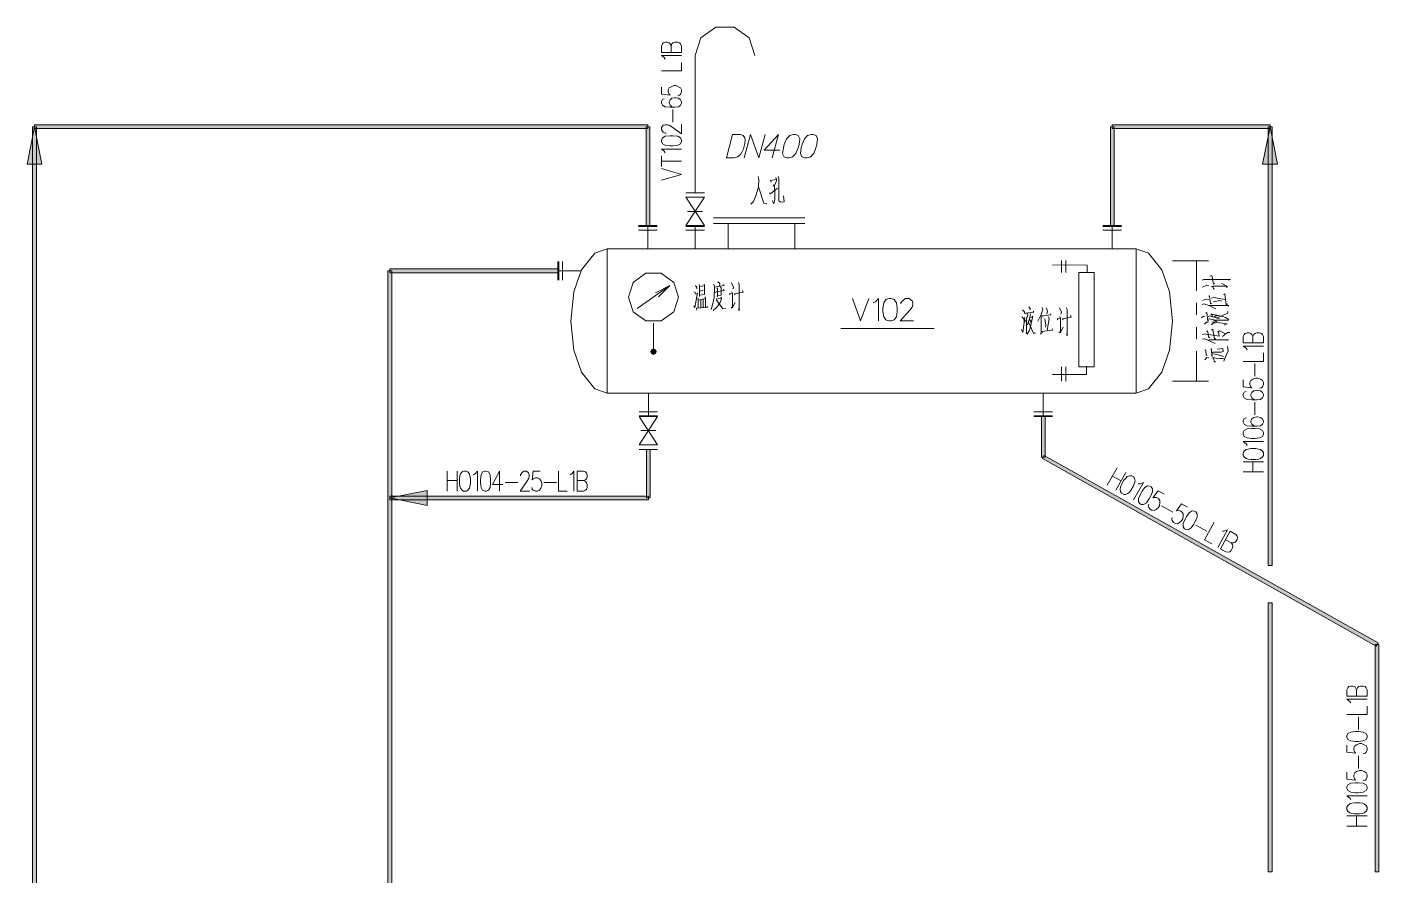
# Model space of a CAD drawing. Header units: millimetres. Extents: x 0 to 829, y 0 to 586.
# Drawn here: x 110.7 to 269.5, y 410.5 to 510.1 of the extents above; entities that cross this region are included whole.
import ezdxf

# ---------------------------------------------------------------- set-up
doc = ezdxf.new("R2010")
doc.units = ezdxf.units.MM

msp = doc.modelspace()

# ---------------------------------------------------------------- hatches: boundary and pattern name
h = msp.add_hatch(color=0)
h.dxf.hatch_style = 2
h.paths.add_polyline_path([(183.627889, 498.63375), (183.627889, 498.18925), (111.60125, 498.18925), (111.60125, 498.63375)])
h = msp.add_hatch(color=0)
h.dxf.hatch_style = 2
h.paths.add_polyline_path([(238.160278, 498.18925), (238.160278, 498.63375), (256.691694, 498.63375), (256.691694, 498.18925)])
h = msp.add_hatch(color=0)
h.dxf.hatch_style = 2
h.paths.add_polyline_path([(111.60125, 498.4115), (112.476139, 494.03), (110.726361, 494.03)])
h = msp.add_hatch(color=0)
h.dxf.hatch_style = 2
h.paths.add_polyline_path([(111.8235, 393.964583), (111.379, 393.964583), (111.379, 498.4115), (111.8235, 498.4115)])
h = msp.add_hatch(color=0)
h.dxf.hatch_style = 2
h.paths.add_polyline_path([(183.850139, 486.805111), (183.405639, 486.805111), (183.405639, 498.4115), (183.850139, 498.4115)])
h = msp.add_hatch(color=0)
h.dxf.hatch_style = 2
h.paths.add_polyline_path([(238.382528, 486.805111), (237.938028, 486.805111), (237.938028, 498.4115), (238.382528, 498.4115)])
h = msp.add_hatch(color=0)
h.dxf.hatch_style = 2
h.paths.add_polyline_path([(256.691694, 498.4115), (257.566583, 494.03), (255.813278, 494.03)])
h = msp.add_hatch(color=0)
h.dxf.hatch_style = 2
h.paths.add_polyline_path([(256.469444, 498.4115), (256.913944, 498.4115), (256.913944, 446.927111), (256.469444, 446.927111)])
h = msp.add_hatch(color=0)
h.dxf.hatch_style = 2
h.paths.add_polyline_path([(153.543, 393.964583), (153.0985, 393.964583), (153.0985, 481.495806), (153.543, 481.495806)])
h = msp.add_hatch(color=0)
h.dxf.hatch_style = 2
h.paths.add_polyline_path([(173.065722, 481.718056), (173.065722, 481.273556), (153.32075, 481.273556), (153.32075, 481.718056)])
h = msp.add_hatch(color=0)
h.dxf.hatch_style = 2
h.paths.add_polyline_path([(184.05475, 472.016667), (184.05475, 472.108389), (183.9595, 472.016667)])
h = msp.add_hatch(color=0)
h.dxf.hatch_style = 2
h.paths.add_polyline_path([(184.05475, 471.790889), (184.05475, 472.016667), (183.9595, 472.016667)])
h = msp.add_hatch(color=0)
h.dxf.hatch_style = 2
h.paths.add_polyline_path([(184.280528, 472.016667), (184.280528, 472.334167), (184.05475, 472.108389)])
h = msp.add_hatch(color=0)
h.dxf.hatch_style = 2
h.paths.add_polyline_path([(184.05475, 472.016667), (184.280528, 472.016667), (184.05475, 472.108389)])
h = msp.add_hatch(color=0)
h.dxf.hatch_style = 2
h.paths.add_polyline_path([(184.05475, 471.790889), (184.280528, 471.695639), (184.05475, 472.016667)])
h = msp.add_hatch(color=0)
h.dxf.hatch_style = 2
h.paths.add_polyline_path([(184.280528, 471.695639), (184.280528, 472.016667), (184.05475, 472.016667)])
h = msp.add_hatch(color=0)
h.dxf.hatch_style = 2
h.paths.add_polyline_path([(184.280528, 472.016667), (184.280528, 472.334167)])
h = msp.add_hatch(color=0)
h.dxf.hatch_style = 2
h.paths.add_polyline_path([(184.280528, 472.016667), (184.280528, 472.334167)])
h = msp.add_hatch(color=0)
h.dxf.hatch_style = 2
h.paths.add_polyline_path([(184.280528, 472.016667), (184.506306, 472.016667), (184.280528, 472.334167)])
h = msp.add_hatch(color=0)
h.dxf.hatch_style = 2
h.paths.add_polyline_path([(184.506306, 472.016667), (184.506306, 472.242444), (184.280528, 472.334167)])
h = msp.add_hatch(color=0)
h.dxf.hatch_style = 2
h.paths.add_polyline_path([(184.280528, 471.695639), (184.280528, 472.016667)])
h = msp.add_hatch(color=0)
h.dxf.hatch_style = 2
h.paths.add_polyline_path([(184.280528, 471.695639), (184.280528, 472.016667)])
h = msp.add_hatch(color=0)
h.dxf.hatch_style = 2
h.paths.add_polyline_path([(184.280528, 471.695639), (184.506306, 471.790889), (184.280528, 472.016667)])
h = msp.add_hatch(color=0)
h.dxf.hatch_style = 2
h.paths.add_polyline_path([(184.506306, 471.790889), (184.506306, 472.016667), (184.280528, 472.016667)])
h = msp.add_hatch(color=0)
h.dxf.hatch_style = 2
h.paths.add_polyline_path([(184.506306, 472.016667), (184.506306, 472.242444)])
h = msp.add_hatch(color=0)
h.dxf.hatch_style = 2
h.paths.add_polyline_path([(184.506306, 472.016667), (184.506306, 472.242444)])
h = msp.add_hatch(color=0)
h.dxf.hatch_style = 2
h.paths.add_polyline_path([(184.506306, 472.016667), (184.598028, 472.016667), (184.506306, 472.242444)])
h = msp.add_hatch(color=0)
h.dxf.hatch_style = 2
h.paths.add_polyline_path([(184.506306, 471.790889), (184.506306, 472.016667)])
h = msp.add_hatch(color=0)
h.dxf.hatch_style = 2
h.paths.add_polyline_path([(184.506306, 471.790889), (184.506306, 472.016667)])
h = msp.add_hatch(color=0)
h.dxf.hatch_style = 2
h.paths.add_polyline_path([(184.506306, 471.790889), (184.598028, 472.016667), (184.506306, 472.016667)])
h = msp.add_hatch(color=0)
h.dxf.hatch_style = 2
h.paths.add_polyline_path([(229.827667, 464.495444), (230.272167, 464.495444), (230.272167, 459.651806), (229.827667, 459.651806)])
h = msp.add_hatch(color=0)
h.dxf.hatch_style = 2
h.paths.add_polyline_path([(183.458556, 460.551389), (183.899528, 460.551389), (183.899528, 454.8505), (183.458556, 454.8505)])
h = msp.add_hatch(color=0)
h.dxf.hatch_style = 2
h.paths.add_polyline_path([(229.944083, 459.457778), (230.159278, 459.845833), (269.356417, 437.828972), (269.137694, 437.440917)])
h = msp.add_hatch(color=0)
h.dxf.hatch_style = 2
h.paths.add_polyline_path([(153.32075, 454.8505), (157.70225, 455.728917), (157.70225, 453.975611)])
h = msp.add_hatch(color=0)
h.dxf.hatch_style = 2
h.paths.add_polyline_path([(183.680806, 455.07275), (183.680806, 454.631778), (153.32075, 454.631778), (153.32075, 455.07275)])
h = msp.add_hatch(color=0)
h.dxf.hatch_style = 2
h.paths.add_polyline_path([(256.469444, 442.549139), (256.913944, 442.549139), (256.913944, 410.968472), (256.469444, 410.968472)])
h = msp.add_hatch(color=0)
h.dxf.hatch_style = 2
h.paths.add_polyline_path([(269.024806, 437.634944), (269.469306, 437.634944), (269.469306, 410.968472), (269.024806, 410.968472)])

# ---------------------------------------------------------------- linework, layer by layer
at = {"color": 0, "lineweight": 0}
for points in [[(196.176194, 506.772333), (195.505917, 508.832556), (193.752611, 510.106083), (191.586556, 510.106083), (189.83325, 508.832556), (189.162972, 506.772333)], [(187.579, 507.135694), (185.211861, 507.135694), (185.211861, 507.880056), (185.32475, 508.127), (185.437639, 508.250472), (185.663417, 508.313972), (185.889194, 508.313972), (186.114972, 508.250472), (186.227861, 508.127), (186.34075, 507.880056), (186.34075, 507.135694)], [(186.34075, 507.880056), (186.453639, 508.127), (186.566528, 508.250472), (186.792306, 508.313972), (187.127444, 508.313972), (187.353222, 508.250472), (187.466111, 508.127), (187.579, 507.880056), (187.579, 507.135694)], [(185.663417, 506.331361), (185.550528, 506.514806), (185.211861, 506.765278), (187.579, 506.765278)], [(189.162972, 490.6645), (189.162972, 506.772333)], [(185.211861, 504.966111), (187.579, 504.966111), (187.579, 505.957417)], [(185.211861, 503.047), (185.211861, 502.239139), (186.227861, 502.115667), (186.114972, 502.239139), (186.002083, 502.489611), (186.002083, 502.736556), (186.114972, 502.9835), (186.34075, 503.106972), (186.679417, 503.230444), (186.905194, 503.230444), (187.240333, 503.106972), (187.466111, 502.9835), (187.579, 502.736556), (187.579, 502.489611), (187.466111, 502.239139), (187.353222, 502.115667), (187.127444, 502.055694)], [(186.792306, 500.690444), (186.453639, 500.753944), (186.227861, 500.937389), (186.114972, 501.187861), (186.114972, 501.311333), (186.227861, 501.558278), (186.453639, 501.74525), (186.792306, 501.805222), (186.905194, 501.805222), (187.240333, 501.74525), (187.466111, 501.558278), (187.579, 501.311333), (187.579, 501.187861), (187.466111, 500.937389), (187.240333, 500.753944), (186.792306, 500.690444), (186.227861, 500.690444), (185.663417, 500.753944), (185.32475, 500.937389), (185.211861, 501.187861), (185.211861, 501.371306), (185.32475, 501.621778), (185.550528, 501.68175)], [(186.566528, 498.954778), (186.566528, 500.4435)], [(185.776306, 497.653028), (185.663417, 497.653028), (185.437639, 497.7765), (185.211861, 498.026972), (185.211861, 498.337417), (185.437639, 498.584361), (185.663417, 498.644333), (185.889194, 498.644333), (186.114972, 498.584361), (186.453639, 498.397389), (187.579, 497.593056), (187.579, 498.707833)], [(194.937944, 494.76025), (195.668194, 497.497806), (196.670083, 494.76025), (197.400333, 497.497806)], [(198.218778, 494.76025), (198.949028, 497.497806), (197.276861, 495.673944), (199.100722, 495.673944)], [(185.663417, 495.359972), (185.550528, 495.546944), (185.211861, 495.793889), (187.579, 495.793889)], [(185.211861, 493.751306), (185.211861, 494.989556)], [(185.211861, 494.368667), (187.579, 494.368667)], [(185.211861, 492.139111), (187.579, 492.819972), (185.211861, 493.500833)], [(196.652444, 492.262583), (196.603056, 491.363), (196.324361, 490.406972), (196.010389, 489.652028), (195.714056, 489.306306)], [(196.652444, 492.262583), (196.585417, 492.580083)], [(198.112944, 491.885111), (198.028278, 492.089722), (198.72325, 492.202611), (198.652694, 492.435444), (198.758528, 492.146167), (198.444556, 491.451194)], [(199.019583, 492.34725), (198.91375, 492.580083)], [(199.019583, 492.34725), (199.019583, 489.712), (199.227722, 489.567361), (199.644, 489.595583), (199.559333, 490.318778)], [(188.069361, 490.6645), (190.260111, 490.6645)], [(196.603056, 491.363), (197.227472, 489.450944), (197.608472, 489.390972)], [(198.010639, 490.551611), (197.922444, 490.639806)], [(198.010639, 490.551611), (198.843194, 491.190139)], [(198.479833, 491.363), (198.550389, 490.756222), (198.53275, 489.884861), (198.426917, 489.36275), (198.218778, 489.740222)], [(198.479833, 491.363), (198.324611, 491.595833)], [(190.260111, 486.808639), (188.069361, 490.138861)], [(188.069361, 486.808639), (190.260111, 490.138861)], [(188.069361, 490.138861), (190.260111, 490.138861)], [(190.041389, 488.47375), (188.288083, 488.47375)], [(191.329028, 487.71175), (202.071111, 487.71175)], [(184.725028, 486.805111), (182.534278, 486.805111)], [(182.534278, 486.720444), (184.725028, 486.720444)], [(184.725028, 486.279472), (182.534278, 486.279472)], [(183.627889, 484.088722), (183.627889, 486.720444)], [(188.069361, 486.808639), (190.260111, 486.808639)], [(188.069361, 486.720444), (190.260111, 486.720444)], [(188.069361, 486.283), (190.260111, 486.283)], [(189.162972, 484.09225), (189.162972, 486.720444)], [(191.329028, 487.048528), (202.071111, 487.048528)], [(193.054111, 487.048528), (193.054111, 484.09225)], [(200.878722, 487.048528), (200.878722, 484.09225)], [(239.253889, 486.805111), (237.063139, 486.805111)], [(237.063139, 486.720444), (239.253889, 486.720444)], [(239.253889, 486.279472), (237.063139, 486.279472)], [(238.160278, 484.088722), (238.160278, 486.720444)], [(173.065722, 480.398667), (173.065722, 482.589417)], [(173.153917, 482.589417), (173.153917, 480.398667)], [(173.591361, 480.398667), (173.591361, 482.589417)], [(177.401361, 483.573667), (175.838556, 481.608694)], [(178.837167, 484.09225), (177.401361, 483.573667)], [(240.968389, 484.09225), (178.837167, 484.09225)], [(178.837167, 484.09225), (178.837167, 467.127167)], [(232.212444, 482.716417), (232.212444, 481.305306)], [(232.706333, 482.716417), (232.706333, 481.305306)], [(240.968389, 467.127167), (240.968389, 484.09225)], [(242.404194, 483.573667), (240.968389, 484.09225)], [(243.967, 481.608694), (242.404194, 483.573667)], [(245.208778, 482.677611), (249.452694, 482.677611)], [(248.038056, 479.142778), (248.038056, 482.677611)], [(175.782111, 481.495806), (173.153917, 481.495806)], [(175.838556, 481.608694), (174.949556, 479.040472)], [(187.226222, 478.416056), (186.665306, 480.148194), (185.190694, 481.220639), (183.370361, 481.220639), (181.89575, 480.148194), (181.331306, 478.416056)], [(231.143528, 482.194306), (235.193417, 482.169611)], [(234.237389, 470.221028), (234.237389, 481.312361)], [(234.237389, 481.312361), (236.015389, 481.312361)], [(235.193417, 482.169611), (235.193417, 481.312361)], [(236.015389, 481.312361), (236.015389, 470.221028)], [(244.859528, 479.040472), (243.967, 481.608694)], [(182.372, 477.071972), (186.185528, 479.763667)], [(186.185528, 479.763667), (184.513361, 478.927583)], [(186.185528, 479.763667), (184.855556, 478.461917)], [(189.38875, 479.534361), (189.205306, 479.781306)], [(189.38875, 479.534361), (189.38875, 479.368556)], [(189.702722, 479.753083), (189.635694, 479.894194)], [(189.702722, 479.753083), (189.702722, 478.486611)], [(190.267167, 479.753083), (190.231889, 479.947111), (190.267167, 479.753083), (190.281278, 478.733556), (189.720361, 478.624194)], [(190.267167, 479.753083), (189.720361, 479.671944)], [(191.35725, 479.947111), (191.441917, 479.590806), (191.392528, 478.373722), (191.226722, 477.52), (191.043278, 476.966139)], [(192.567278, 479.781306), (191.424278, 479.590806)], [(191.787639, 479.368556), (191.73825, 479.506139)], [(192.154528, 479.6155), (192.221556, 479.506139), (192.221556, 478.624194), (191.805278, 478.56775)], [(191.840556, 480.222278), (192.05575, 480.003556), (192.020472, 479.728389)], [(192.567278, 479.781306), (192.486139, 479.947111)], [(193.678528, 479.562583), (193.445694, 480.084694)], [(193.678528, 479.562583), (193.6115, 479.340333)], [(194.338222, 479.894194), (194.257083, 480.112917)], [(194.338222, 479.894194), (194.338222, 476.800333), (194.274722, 477.022583)], [(248.923528, 480.47275), (248.704806, 480.388083)], [(249.255139, 479.809528), (248.733028, 479.576694)], [(248.923528, 480.47275), (252.017389, 480.47275), (251.795139, 480.405722)], [(249.255139, 479.809528), (249.477389, 479.7425)], [(250.140611, 480.024722), (250.027722, 479.943583), (249.833694, 480.952528), (249.614972, 480.867861)], [(250.140611, 479.396778), (250.027722, 479.32975), (249.946583, 479.693111), (249.780778, 479.611972), (249.9995, 479.71075), (251.601111, 479.693111)], [(251.685778, 479.661361), (251.022556, 480.024722)], [(251.685778, 479.661361), (251.572889, 479.527306)], [(174.949556, 479.040472), (174.596778, 475.607944)], [(181.331306, 478.416056), (181.89575, 476.683917), (183.370361, 475.615), (185.190694, 475.615), (186.665306, 476.683917), (187.226222, 478.416056)], [(189.240583, 478.927583), (189.0395, 479.036944)], [(189.155917, 477.188389), (189.455778, 478.899361)], [(189.240583, 478.927583), (189.240583, 478.733556)], [(189.536917, 478.207917), (189.505167, 478.320806)], [(189.536917, 478.207917), (189.536917, 477.131944)], [(189.568667, 478.070333), (190.380056, 478.264361), (190.348306, 478.430167), (190.380056, 478.264361), (190.380056, 477.160167)], [(189.734472, 479.121611), (190.101361, 479.230972)], [(189.850889, 478.070333), (189.850889, 477.131944)], [(190.115472, 477.160167), (190.101361, 478.126778)], [(192.253306, 478.292583), (192.186278, 478.401944), (192.285056, 478.207917), (192.05575, 477.685806), (191.724139, 477.216611), (191.307861, 476.856778)], [(191.508944, 478.899361), (191.441917, 479.008722), (192.567278, 479.20275), (192.486139, 479.340333)], [(191.625361, 478.098556), (191.724139, 478.017417), (192.419111, 477.050806), (192.764833, 477.079028)], [(192.253306, 478.292583), (191.639472, 478.179694)], [(191.787639, 479.368556), (191.787639, 478.486611), (191.73825, 478.511306)], [(193.26225, 478.677111), (193.19875, 478.79), (193.562111, 478.871139), (193.477444, 479.036944), (193.576222, 478.814694), (193.562111, 477.216611)], [(193.893722, 478.677111), (193.809056, 478.79), (194.821528, 478.9805), (194.736861, 479.20275)], [(207.641472, 478.243194), (208.604556, 475.615), (209.567639, 478.243194)], [(210.093278, 477.74225), (210.357861, 477.86925), (210.707111, 478.243194), (210.707111, 475.615)], [(213.338833, 477.618778), (213.338833, 477.74225), (213.511694, 477.992722), (213.864472, 478.243194), (214.301917, 478.243194), (214.651167, 477.992722), (214.739361, 477.74225), (214.739361, 477.491778), (214.651167, 477.244833), (214.390111, 476.867361), (213.250639, 475.615), (214.827556, 475.615)], [(245.208778, 475.607944), (244.859528, 479.040472)], [(249.145778, 478.18675), (248.733028, 478.020944)], [(249.145778, 478.18675), (249.505611, 478.087972)], [(249.833694, 477.671694), (249.696111, 477.608194), (249.58675, 478.56775), (249.449167, 478.536)], [(250.027722, 478.370194), (249.809, 478.303167)], [(250.027722, 478.370194), (251.382389, 478.137361)], [(250.775611, 478.003306), (250.027722, 477.855139)], [(250.775611, 478.003306), (251.022556, 477.939806)], [(251.519972, 477.523528), (251.382389, 478.782944), (251.216583, 478.715917)], [(189.155917, 477.188389), (189.025389, 477.382417)], [(189.353472, 477.103722), (190.630528, 477.216611), (190.581139, 477.354194)], [(189.353472, 477.103722), (189.38875, 476.885)], [(193.526833, 477.131944), (193.396306, 477.241306)], [(193.526833, 477.131944), (193.893722, 477.795167)], [(227.855639, 476.705083), (227.622806, 476.923806)], [(227.855639, 476.705083), (227.838, 476.482833)], [(228.254278, 476.317028), (228.102583, 475.876056), (227.873278, 475.459778)], [(227.954417, 476.539278), (228.963361, 476.648639), (228.882222, 476.758)], [(227.954417, 476.539278), (228.039083, 476.454611)], [(228.254278, 476.317028), (228.201361, 476.482833)], [(228.56825, 476.317028), (228.219, 475.156389)], [(228.518861, 477.061389), (228.367167, 477.255417)], [(228.518861, 477.061389), (228.501222, 476.923806)], [(228.56825, 476.317028), (228.518861, 476.482833)], [(229.993472, 477.008472), (229.792389, 476.373472), (229.411389, 475.572667)], [(229.810028, 476.401694), (229.792389, 474.052194), (229.725361, 474.136861)], [(229.993472, 477.008472), (229.926444, 477.198972)], [(230.042861, 476.070083), (229.975833, 476.207667), (230.935389, 476.317028), (230.903639, 476.454611)], [(230.554389, 476.758), (230.388583, 477.174278)], [(230.554389, 476.758), (230.455611, 476.401694)], [(232.177167, 476.648639), (231.944333, 477.174278)], [(232.177167, 476.648639), (232.110139, 476.426389)], [(232.392361, 475.766694), (232.311222, 475.876056), (233.320167, 476.070083), (233.239028, 476.288806)], [(232.840389, 476.98025), (232.755722, 477.198972)], [(232.840389, 476.98025), (232.840389, 473.889917), (232.773361, 474.108639)], [(248.038056, 476.317028), (248.038056, 477.728139)], [(248.895306, 477.622306), (248.704806, 477.558806)], [(248.895306, 477.622306), (249.530306, 477.42475), (250.331111, 477.04375)], [(249.3645, 475.586778), (249.255139, 476.595722), (249.145778, 476.514583)], [(249.505611, 477.442389), (251.851583, 477.42475), (251.766917, 477.357722)], [(249.861917, 476.447556), (249.724333, 476.380528), (249.890139, 476.429917), (251.131917, 476.151222), (251.463528, 476.034806), (251.823361, 475.801972)], [(249.861917, 476.447556), (249.918361, 476.115944)], [(250.112389, 476.084194), (250.331111, 476.232361), (250.496917, 476.214722)], [(250.415778, 475.967778), (251.714, 476.528694), (251.714, 476.779167)], [(251.519972, 477.523528), (251.685778, 477.608194)], [(174.596778, 475.607944), (174.949556, 472.178944)], [(184.280528, 475.361), (184.280528, 472.016667)], [(206.272694, 474.740111), (217.222917, 474.740111)], [(227.492278, 474.606056), (227.658083, 474.274444), (227.887389, 476.070083)], [(227.756861, 475.847833), (227.541667, 476.094778)], [(227.756861, 475.847833), (227.756861, 475.682028)], [(228.088472, 475.791389), (228.088472, 474.108639), (228.053194, 474.165083)], [(228.815194, 476.041861), (228.748167, 476.179444), (228.797556, 476.013639), (228.518861, 474.771861), (228.402444, 474.44025), (228.169611, 474.080417)], [(228.335417, 475.488), (228.899861, 474.193306), (229.146806, 474.193306)], [(228.451833, 475.791389), (228.6, 475.572667), (228.582361, 475.406861)], [(228.815194, 476.041861), (228.483583, 475.985417)], [(229.891167, 474.383806), (231.150583, 474.521389), (231.083556, 474.687194)], [(230.370944, 475.131694), (230.222778, 475.876056)], [(230.370944, 475.131694), (230.307444, 474.881222)], [(230.737833, 475.876056), (230.505, 474.521389)], [(230.737833, 475.876056), (230.670806, 476.094778)], [(231.764417, 475.766694), (231.697389, 475.876056), (232.06075, 475.957194), (231.979611, 476.123), (232.078389, 475.904278), (232.06075, 474.302667)], [(232.029, 474.218), (232.392361, 474.881222)], [(244.859528, 472.178944), (245.208778, 475.607944)], [(248.038056, 473.48775), (248.038056, 474.902389)], [(248.842389, 476.151222), (248.648361, 475.999528)], [(248.842389, 476.151222), (248.979972, 476.133583)], [(249.202222, 475.488), (248.979972, 475.255167)], [(249.202222, 475.488), (249.420944, 475.470361)], [(249.3645, 475.586778), (249.449167, 475.667917)], [(249.58675, 476.200611), (249.420944, 476.151222)], [(249.58675, 475.883111), (249.420944, 475.833722)], [(249.58675, 476.200611), (250.747389, 475.851361)], [(249.58675, 475.883111), (250.027722, 475.734944), (250.444, 475.502111)], [(250.055944, 475.389222), (249.809, 475.174028)], [(251.297722, 475.121111), (251.629333, 475.286917), (249.833694, 475.51975)], [(250.055944, 475.389222), (250.22175, 475.389222)], [(250.112389, 475.717306), (251.795139, 475.717306), (251.738694, 475.685556)], [(229.891167, 474.383806), (229.975833, 474.218)], [(232.029, 474.218), (231.894944, 474.330889)], [(248.95175, 474.094528), (248.704806, 474.031028)], [(249.008194, 473.515972), (248.757722, 473.484222)], [(248.95175, 474.094528), (250.719167, 473.815833), (250.6345, 474.394389), (250.496917, 474.295611), (250.747389, 474.443778), (251.463528, 474.094528)], [(249.008194, 473.515972), (250.249972, 472.986806)], [(249.614972, 473.699417), (249.477389, 473.632389), (249.339806, 474.461417), (249.202222, 474.37675)], [(249.505611, 473.385444), (251.795139, 473.385444), (251.601111, 473.332528)], [(250.278194, 473.565361), (250.140611, 473.434833), (249.974806, 474.641333), (249.809, 474.542556)], [(251.103694, 473.798194), (251.685778, 474.246222), (251.960944, 474.260333)], [(255.901472, 473.04325), (253.534333, 473.04325), (253.534333, 473.787611), (253.647222, 474.034556), (253.760111, 474.158028), (253.985889, 474.221528), (254.211667, 474.221528), (254.437444, 474.158028), (254.550333, 474.034556), (254.663222, 473.787611), (254.663222, 473.04325)], [(254.663222, 473.787611), (254.776111, 474.034556), (254.889, 474.158028), (255.11125, 474.221528), (255.449917, 474.221528), (255.675694, 474.158028), (255.788583, 474.034556), (255.901472, 473.787611), (255.901472, 473.04325)], [(174.949556, 472.178944), (175.838556, 469.610722)], [(243.967, 469.610722), (244.859528, 472.178944)], [(248.038056, 468.538278), (248.038056, 472.073111)], [(249.311583, 471.596861), (249.202222, 471.561583), (249.117556, 472.224806), (249.036417, 472.193056)], [(249.946583, 471.512194), (249.833694, 471.480444), (249.809, 472.341222), (249.696111, 472.305944)], [(249.974806, 471.960222), (249.780778, 471.910833)], [(250.140611, 470.799583), (250.055944, 471.198222), (250.027722, 471.314639), (249.861917, 471.247611), (250.027722, 471.314639), (250.553361, 471.162944), (250.800306, 471.215861), (251.131917, 471.215861), (251.325944, 471.131194), (251.2695, 470.88425), (251.325944, 471.131194), (251.766917, 472.126028), (251.685778, 472.605806)], [(249.946583, 471.776778), (249.861917, 471.70975)], [(249.946583, 471.776778), (250.415778, 471.695639), (250.85675, 471.579222), (251.103694, 471.494556), (251.216583, 471.431056)], [(249.974806, 471.960222), (250.937889, 471.960222), (251.188361, 472.041361), (251.131917, 472.372972), (250.468694, 472.323583)], [(253.985889, 472.238917), (253.873, 472.422361), (253.534333, 472.672833), (255.901472, 472.672833)], [(253.534333, 470.873667), (255.901472, 470.873667), (255.901472, 471.864972)], [(232.212444, 470.213972), (232.212444, 468.562972)], [(232.706333, 470.213972), (232.706333, 468.562972)], [(236.015389, 470.221028), (234.237389, 470.221028)], [(235.126389, 469.342611), (235.126389, 470.309222)], [(249.255139, 471.314639), (249.008194, 471.050056)], [(249.255139, 471.314639), (249.477389, 471.297)], [(250.140611, 470.799583), (250.278194, 470.848972)], [(254.889, 469.138), (254.889, 470.626722)], [(175.838556, 469.610722), (177.401361, 467.642222)], [(231.143528, 469.339083), (232.706333, 469.339083)], [(235.126389, 469.342611), (232.706333, 469.342611)], [(242.404194, 467.642222), (243.967, 469.610722)], [(245.208778, 468.538278), (249.452694, 468.538278)], [(253.534333, 468.704083), (253.534333, 467.89975), (254.550333, 467.776278), (254.437444, 467.89975), (254.324556, 468.146694), (254.324556, 468.397167), (254.437444, 468.644111), (254.663222, 468.767583), (255.001889, 468.891056), (255.224139, 468.891056), (255.562806, 468.767583), (255.788583, 468.644111), (255.901472, 468.397167), (255.901472, 468.146694), (255.788583, 467.89975), (255.675694, 467.776278), (255.449917, 467.712778)], [(177.401361, 467.642222), (178.837167, 467.127167)], [(178.837167, 467.127167), (240.968389, 467.127167)], [(183.680806, 467.127167), (183.680806, 464.495444)], [(230.049917, 467.127167), (230.049917, 464.495444)], [(240.968389, 467.127167), (242.404194, 467.642222)], [(255.11125, 466.351056), (254.776111, 466.411028), (254.550333, 466.598), (254.437444, 466.844944), (254.437444, 466.971944), (254.550333, 467.218889), (254.776111, 467.405861), (255.11125, 467.465833), (255.224139, 467.465833), (255.562806, 467.405861), (255.788583, 467.218889), (255.901472, 466.971944), (255.901472, 466.844944), (255.788583, 466.598), (255.562806, 466.411028), (255.11125, 466.351056), (254.550333, 466.351056), (253.985889, 466.411028), (253.647222, 466.598), (253.534333, 466.844944), (253.534333, 467.031917), (253.647222, 467.278861), (253.873, 467.342361)], [(254.889, 464.615389), (254.889, 466.104111)], [(182.583667, 464.936417), (184.774417, 464.936417)], [(182.583667, 464.495444), (184.774417, 464.495444)], [(184.774417, 464.410778), (182.583667, 461.080556)], [(182.583667, 464.410778), (184.774417, 461.080556)], [(182.583667, 464.410778), (184.774417, 464.410778)], [(231.147056, 464.936417), (228.956306, 464.936417)], [(228.956306, 464.495444), (231.147056, 464.495444)], [(231.147056, 464.410778), (228.956306, 464.410778)], [(255.11125, 463.253667), (254.776111, 463.313639), (254.550333, 463.500611), (254.437444, 463.747556), (254.437444, 463.871028), (254.550333, 464.117972), (254.776111, 464.304944), (255.11125, 464.368444), (255.224139, 464.368444), (255.562806, 464.304944), (255.788583, 464.117972), (255.901472, 463.871028), (255.901472, 463.747556), (255.788583, 463.500611), (255.562806, 463.313639), (255.11125, 463.253667), (254.550333, 463.253667), (253.985889, 463.313639), (253.647222, 463.500611), (253.534333, 463.747556), (253.534333, 463.934528), (253.647222, 464.181472), (253.873, 464.244972)], [(184.555694, 462.745667), (182.802389, 462.745667)], [(182.583667, 461.080556), (184.774417, 461.080556)], [(182.583667, 460.551389), (184.774417, 460.551389)], [(253.985889, 461.020583), (253.873, 461.207556), (253.534333, 461.4545), (255.901472, 461.4545)], [(253.534333, 459.101472), (255.901472, 459.101472)], [(254.663222, 457.923194), (254.663222, 459.101472)], [(160.069389, 455.640722), (160.069389, 458.007861)], [(161.247667, 458.007861), (161.247667, 455.640722)], [(163.166778, 457.556306), (163.35375, 457.669194), (163.600694, 458.007861), (163.600694, 455.640722)], [(166.204194, 455.640722), (166.204194, 458.007861), (165.399861, 456.430944), (166.638111, 456.430944)], [(168.684222, 457.443417), (168.684222, 457.556306), (168.807694, 457.782083), (169.054639, 458.007861), (169.365083, 458.007861), (169.612028, 457.782083), (169.675528, 457.556306), (169.675528, 457.330528), (169.612028, 457.10475), (169.428583, 456.766083), (168.620722, 455.640722), (169.7355, 455.640722)], [(170.977278, 458.007861), (170.169417, 458.007861), (170.045944, 456.991861), (170.169417, 457.10475), (170.419889, 457.217639), (170.666833, 457.217639), (170.913778, 457.10475), (171.03725, 456.878972), (171.16425, 456.540306), (171.16425, 456.318056), (171.03725, 455.979389), (170.913778, 455.753611), (170.666833, 455.640722), (170.419889, 455.640722), (170.169417, 455.753611), (170.045944, 455.8665), (169.985972, 456.092278)], [(173.146861, 458.007861), (173.146861, 455.640722), (174.138167, 455.640722)], [(174.508583, 457.556306), (174.695556, 457.669194), (174.9425, 458.007861), (174.9425, 455.640722)], [(175.316444, 455.640722), (175.316444, 458.007861), (176.057278, 458.007861), (176.30775, 457.894972), (176.431222, 457.782083), (176.491194, 457.556306), (176.491194, 457.330528), (176.431222, 457.10475), (176.30775, 456.991861), (176.057278, 456.878972), (175.316444, 456.878972)], [(237.564083, 456.335694), (238.724722, 458.399444)], [(238.170861, 457.415194), (239.197444, 456.840167)], [(239.751306, 457.820889), (238.590667, 455.760667)], [(255.901472, 457.923194), (253.534333, 457.923194)], [(160.069389, 456.878972), (161.247667, 456.878972)], [(166.885056, 456.653194), (168.373778, 456.653194)], [(171.411194, 456.653194), (172.896389, 456.653194)], [(176.057278, 456.878972), (176.30775, 456.766083), (176.431222, 456.653194), (176.491194, 456.430944), (176.491194, 456.092278), (176.431222, 455.8665), (176.30775, 455.753611), (176.057278, 455.640722), (175.316444, 455.640722)], [(241.20475, 456.487389), (241.423472, 456.494444), (241.804472, 456.667306), (240.643833, 454.607083)], [(244.235111, 455.302056), (243.533083, 455.697167), (242.926306, 454.875194), (243.092111, 454.910472), (243.36375, 454.889306), (243.578944, 454.765833), (243.741222, 454.547111), (243.737694, 454.289583), (243.68125, 453.936806), (243.568361, 453.73925), (243.296722, 453.502889), (243.078, 453.368833), (242.806361, 453.393528), (242.591167, 453.513472), (242.428889, 453.732194), (242.375972, 453.890944), (242.432417, 454.12025)], [(246.990306, 453.756889), (246.288278, 454.148472), (245.685028, 453.3265), (245.847306, 453.365306), (246.118944, 453.340611), (246.334139, 453.220667), (246.496417, 452.998417), (246.492889, 452.744417), (246.436444, 452.388111), (246.323556, 452.190556), (246.051917, 451.957722), (245.833194, 451.820139), (245.561556, 451.844833), (245.346361, 451.964778), (245.184083, 452.1835), (245.131167, 452.345778), (245.187611, 452.571556)], [(243.949361, 453.912111), (245.247583, 453.181861)], [(247.949861, 451.664917), (249.244556, 450.938194)], [(250.122972, 451.996528), (248.965861, 449.932778), (249.830167, 449.445944)], [(251.093111, 450.934667), (251.308306, 450.941722), (251.692833, 451.114583), (250.532194, 449.050833)], [(250.85675, 448.870917), (252.013861, 450.934667), (252.662972, 450.567778), (252.82525, 450.349056), (252.878167, 450.190306), (252.821722, 449.964528), (252.712361, 449.766972), (252.546556, 449.601167), (252.384278, 449.562361), (252.112639, 449.587056), (251.463528, 449.950417)], [(252.112639, 449.587056), (252.271389, 449.368333), (252.324306, 449.206056), (252.267861, 448.980278), (252.105583, 448.687472), (251.939778, 448.521667), (251.7775, 448.482861), (251.505861, 448.504028), (250.85675, 448.870917)], [(268.082889, 431.591861), (265.71575, 431.591861), (265.71575, 432.336222), (265.828639, 432.583167), (265.941528, 432.706639), (266.167306, 432.770139), (266.393083, 432.770139), (266.618861, 432.706639), (266.73175, 432.583167), (266.844639, 432.336222), (266.844639, 431.591861)], [(266.844639, 432.336222), (266.957528, 432.583167), (267.070417, 432.706639), (267.292667, 432.770139), (267.631333, 432.770139), (267.857111, 432.706639), (267.97, 432.583167), (268.082889, 432.336222), (268.082889, 431.591861)], [(266.167306, 430.787528), (266.054417, 430.9745), (265.71575, 431.221444), (268.082889, 431.221444)], [(265.71575, 429.422278), (268.082889, 429.422278), (268.082889, 430.417111)], [(267.070417, 427.690139), (267.070417, 429.175333)], [(265.71575, 425.831), (265.71575, 425.023139), (266.73175, 424.899667), (266.618861, 425.023139), (266.505972, 425.270083), (266.505972, 425.520556), (266.618861, 425.7675), (266.844639, 425.890972), (267.183306, 426.014444), (267.405556, 426.014444), (267.744222, 425.890972), (267.97, 425.7675), (268.082889, 425.520556), (268.082889, 425.270083), (267.97, 425.023139), (267.857111, 424.899667), (267.631333, 424.839694)], [(267.070417, 423.104028), (267.070417, 424.589222)], [(265.71575, 422.670111), (265.71575, 421.86225), (266.73175, 421.738778), (266.618861, 421.86225), (266.505972, 422.112722), (266.505972, 422.359667), (266.618861, 422.606611), (266.844639, 422.730083), (267.183306, 422.853556), (267.405556, 422.853556), (267.744222, 422.730083), (267.97, 422.606611), (268.082889, 422.359667), (268.082889, 422.112722), (267.97, 421.86225), (267.857111, 421.738778), (267.631333, 421.678806)], [(266.167306, 419.445722), (266.054417, 419.632694), (265.71575, 419.879639), (268.082889, 419.879639)], [(265.71575, 417.526611), (268.082889, 417.526611)], [(266.844639, 416.348333), (266.844639, 417.526611)], [(268.082889, 416.348333), (265.71575, 416.348333)]]:
    msp.add_lwpolyline(points, dxfattribs=at)
for points in [[(183.627889, 498.63375), (183.627889, 498.18925), (111.60125, 498.18925), (111.60125, 498.63375)], [(238.160278, 498.18925), (238.160278, 498.63375), (256.691694, 498.63375), (256.691694, 498.18925)], [(111.60125, 498.4115), (112.476139, 494.03), (110.726361, 494.03)], [(111.8235, 393.964583), (111.379, 393.964583), (111.379, 498.4115), (111.8235, 498.4115)], [(183.850139, 486.805111), (183.405639, 486.805111), (183.405639, 498.4115), (183.850139, 498.4115)], [(186.566528, 496.167833), (186.227861, 496.167833), (185.663417, 496.227806), (185.32475, 496.414778), (185.211861, 496.661722), (185.211861, 496.848694), (185.32475, 497.095639), (185.663417, 497.282611), (186.227861, 497.346111), (186.566528, 497.346111), (187.127444, 497.282611), (187.466111, 497.095639), (187.579, 496.848694), (187.579, 496.661722), (187.466111, 496.414778), (187.127444, 496.227806)], [(192.838917, 494.76025), (193.572694, 497.497806), (194.486389, 497.497806), (194.814472, 497.367278), (195.019083, 497.106222), (195.04025, 496.845167), (195.026139, 496.453583), (194.84975, 495.804472), (194.655722, 495.412889), (194.493444, 495.151833), (194.15125, 494.890778), (193.752611, 494.76025)], [(199.534639, 495.935), (199.640472, 496.323056), (199.905056, 496.975694), (200.282528, 497.367278), (200.681167, 497.497806), (200.956333, 497.497806), (201.284417, 497.367278), (201.45375, 496.975694), (201.372611, 496.323056), (201.266778, 495.935), (201.002194, 495.282361), (200.621194, 494.890778), (200.222556, 494.76025), (199.950917, 494.76025), (199.619306, 494.890778), (199.449972, 495.282361)], [(201.630139, 495.935), (201.735972, 496.323056), (202.000556, 496.975694), (202.378028, 497.367278), (202.780194, 497.497806), (203.051833, 497.497806), (203.383444, 497.367278), (203.54925, 496.975694), (203.468111, 496.323056), (203.362278, 495.935), (203.097694, 495.282361), (202.720222, 494.890778), (202.318056, 494.76025), (202.046417, 494.76025), (201.714806, 494.890778), (201.549, 495.282361)], [(238.382528, 486.805111), (237.938028, 486.805111), (237.938028, 498.4115), (238.382528, 498.4115)], [(256.691694, 498.4115), (257.566583, 494.03), (255.813278, 494.03)], [(256.469444, 498.4115), (256.913944, 498.4115), (256.913944, 446.927111), (256.469444, 446.927111)], [(153.543, 393.964583), (153.0985, 393.964583), (153.0985, 481.495806), (153.543, 481.495806)], [(173.065722, 481.718056), (173.065722, 481.273556), (153.32075, 481.273556), (153.32075, 481.718056)], [(211.23275, 476.743889), (211.23275, 477.117833), (211.320944, 477.74225), (211.585528, 478.119722), (211.934778, 478.243194), (212.199361, 478.243194), (212.548611, 478.119722), (212.813194, 477.74225), (212.897861, 477.117833), (212.897861, 476.743889), (212.813194, 476.115944), (212.548611, 475.742), (212.199361, 475.615), (211.934778, 475.615), (211.585528, 475.742), (211.320944, 476.115944)], [(183.9595, 472.016667), (184.05475, 472.242444), (184.280528, 472.334167), (184.506306, 472.242444), (184.598028, 472.016667), (184.506306, 471.790889), (184.280528, 471.695639), (184.05475, 471.790889)], [(184.05475, 472.016667), (184.05475, 472.108389), (183.9595, 472.016667)], [(184.05475, 471.790889), (184.05475, 472.016667), (183.9595, 472.016667)], [(184.280528, 472.016667), (184.280528, 472.334167), (184.05475, 472.108389)], [(184.05475, 472.016667), (184.280528, 472.016667), (184.05475, 472.108389)], [(184.05475, 471.790889), (184.280528, 471.695639), (184.05475, 472.016667)], [(184.280528, 471.695639), (184.280528, 472.016667), (184.05475, 472.016667)], [(184.280528, 472.016667), (184.280528, 472.334167)], [(184.280528, 472.016667), (184.280528, 472.334167)], [(184.280528, 472.016667), (184.506306, 472.016667), (184.280528, 472.334167)], [(184.506306, 472.016667), (184.506306, 472.242444), (184.280528, 472.334167)], [(184.280528, 471.695639), (184.280528, 472.016667)], [(184.280528, 471.695639), (184.280528, 472.016667)], [(184.280528, 471.695639), (184.506306, 471.790889), (184.280528, 472.016667)], [(184.506306, 471.790889), (184.506306, 472.016667), (184.280528, 472.016667)], [(184.506306, 472.016667), (184.506306, 472.242444)], [(184.506306, 472.016667), (184.506306, 472.242444)], [(184.506306, 472.016667), (184.598028, 472.016667), (184.506306, 472.242444)], [(184.506306, 471.790889), (184.506306, 472.016667)], [(184.506306, 471.790889), (184.506306, 472.016667)], [(184.506306, 471.790889), (184.598028, 472.016667), (184.506306, 472.016667)], [(229.827667, 464.495444), (230.272167, 464.495444), (230.272167, 459.651806), (229.827667, 459.651806)], [(254.889, 461.828444), (254.550333, 461.828444), (253.985889, 461.888417), (253.647222, 462.075389), (253.534333, 462.322333), (253.534333, 462.509306), (253.647222, 462.75625), (253.985889, 462.943222), (254.550333, 463.003194), (254.889, 463.003194), (255.449917, 462.943222), (255.788583, 462.75625), (255.901472, 462.509306), (255.901472, 462.322333), (255.788583, 462.075389), (255.449917, 461.888417)], [(183.458556, 460.551389), (183.899528, 460.551389), (183.899528, 454.8505), (183.458556, 454.8505)], [(255.001889, 459.348417), (254.437444, 459.348417), (254.098778, 459.408389), (253.873, 459.471889), (253.647222, 459.658861), (253.534333, 459.842306), (253.534333, 460.15275), (253.647222, 460.339722), (253.873, 460.526694), (254.098778, 460.586667), (254.437444, 460.650167), (255.001889, 460.650167), (255.337028, 460.586667), (255.562806, 460.526694), (255.788583, 460.339722), (255.901472, 460.15275), (255.901472, 459.842306), (255.788583, 459.658861), (255.562806, 459.471889), (255.337028, 459.408389)], [(229.944083, 459.457778), (230.159278, 459.845833), (269.356417, 437.828972), (269.137694, 437.440917)], [(161.494611, 456.540306), (161.494611, 457.10475), (161.558111, 457.443417), (161.618083, 457.669194), (161.805056, 457.894972), (161.992028, 458.007861), (162.298944, 458.007861), (162.485917, 457.894972), (162.672889, 457.669194), (162.732861, 457.443417), (162.796361, 457.10475), (162.796361, 456.540306), (162.732861, 456.205167), (162.672889, 455.979389), (162.485917, 455.753611), (162.298944, 455.640722), (161.992028, 455.640722), (161.805056, 455.753611), (161.618083, 455.979389), (161.558111, 456.205167)], [(163.974639, 456.653194), (163.974639, 456.991861), (164.034611, 457.556306), (164.221583, 457.894972), (164.468528, 458.007861), (164.6555, 458.007861), (164.902444, 457.894972), (165.089417, 457.556306), (165.152917, 456.991861), (165.152917, 456.653194), (165.089417, 456.092278), (164.902444, 455.753611), (164.6555, 455.640722), (164.468528, 455.640722), (164.221583, 455.753611), (164.034611, 456.092278)], [(239.250361, 456.423889), (239.525528, 456.91425), (239.74425, 457.178833), (239.910056, 457.344639), (240.181694, 457.450472), (240.400417, 457.457528), (240.668528, 457.305833), (240.774361, 457.115333), (240.827278, 456.829583), (240.770833, 456.603806), (240.661472, 456.27925), (240.382778, 455.785361), (240.164056, 455.520778), (239.99825, 455.354972), (239.726611, 455.249139), (239.511417, 455.242083), (239.239778, 455.393778), (239.133944, 455.584278), (239.081028, 455.873556), (239.137472, 456.099333)], [(153.32075, 454.8505), (157.70225, 455.728917), (157.70225, 453.975611)], [(241.465806, 455.309111), (241.631611, 455.601917), (241.959694, 456.064056), (242.287778, 456.268667), (242.559417, 456.243972), (242.721694, 456.15225), (242.883972, 455.933528), (242.880444, 455.549), (242.658194, 455.026889), (242.492389, 454.730556), (242.160778, 454.271944), (241.836222, 454.067333), (241.564583, 454.0885), (241.402306, 454.180222), (241.240028, 454.402472), (241.243556, 454.787)], [(183.680806, 455.07275), (183.680806, 454.631778), (153.32075, 454.631778), (153.32075, 455.07275)], [(246.708083, 452.363417), (246.873889, 452.65975), (247.201972, 453.118361), (247.530056, 453.322972), (247.801694, 453.301806), (247.963972, 453.210083), (248.122722, 452.987833), (248.119194, 452.603306), (247.900472, 452.081194), (247.734667, 451.788389), (247.403056, 451.32625), (247.074972, 451.121639), (246.803333, 451.146333), (246.641056, 451.238056), (246.482306, 451.456778), (246.485833, 451.841306)], [(256.469444, 442.549139), (256.913944, 442.549139), (256.913944, 410.968472), (256.469444, 410.968472)], [(269.024806, 437.634944), (269.469306, 437.634944), (269.469306, 410.968472), (269.024806, 410.968472)], [(267.070417, 426.264917), (266.73175, 426.264917), (266.167306, 426.324889), (265.828639, 426.511861), (265.71575, 426.758806), (265.71575, 426.945778), (265.828639, 427.192722), (266.167306, 427.379694), (266.73175, 427.439667), (267.070417, 427.439667), (267.631333, 427.379694), (267.97, 427.192722), (268.082889, 426.945778), (268.082889, 426.758806), (267.97, 426.511861), (267.631333, 426.324889)], [(267.070417, 420.253583), (266.73175, 420.253583), (266.167306, 420.313556), (265.828639, 420.500528), (265.71575, 420.747472), (265.71575, 420.934444), (265.828639, 421.181389), (266.167306, 421.368361), (266.73175, 421.428333), (267.070417, 421.428333), (267.631333, 421.368361), (267.97, 421.181389), (268.082889, 420.934444), (268.082889, 420.747472), (267.97, 420.500528), (267.631333, 420.313556)], [(267.183306, 417.773556), (266.618861, 417.773556), (266.280194, 417.833528), (266.054417, 417.897028), (265.828639, 418.084), (265.71575, 418.267444), (265.71575, 418.577889), (265.828639, 418.764861), (266.054417, 418.951833), (266.280194, 419.011806), (266.618861, 419.075306), (267.183306, 419.075306), (267.518444, 419.011806), (267.744222, 418.951833), (267.97, 418.764861), (268.082889, 418.577889), (268.082889, 418.267444), (267.97, 418.084), (267.744222, 417.897028), (267.518444, 417.833528)]]:
    msp.add_lwpolyline(points, close=True, dxfattribs=at)

doc.saveas('drawing.dxf')
